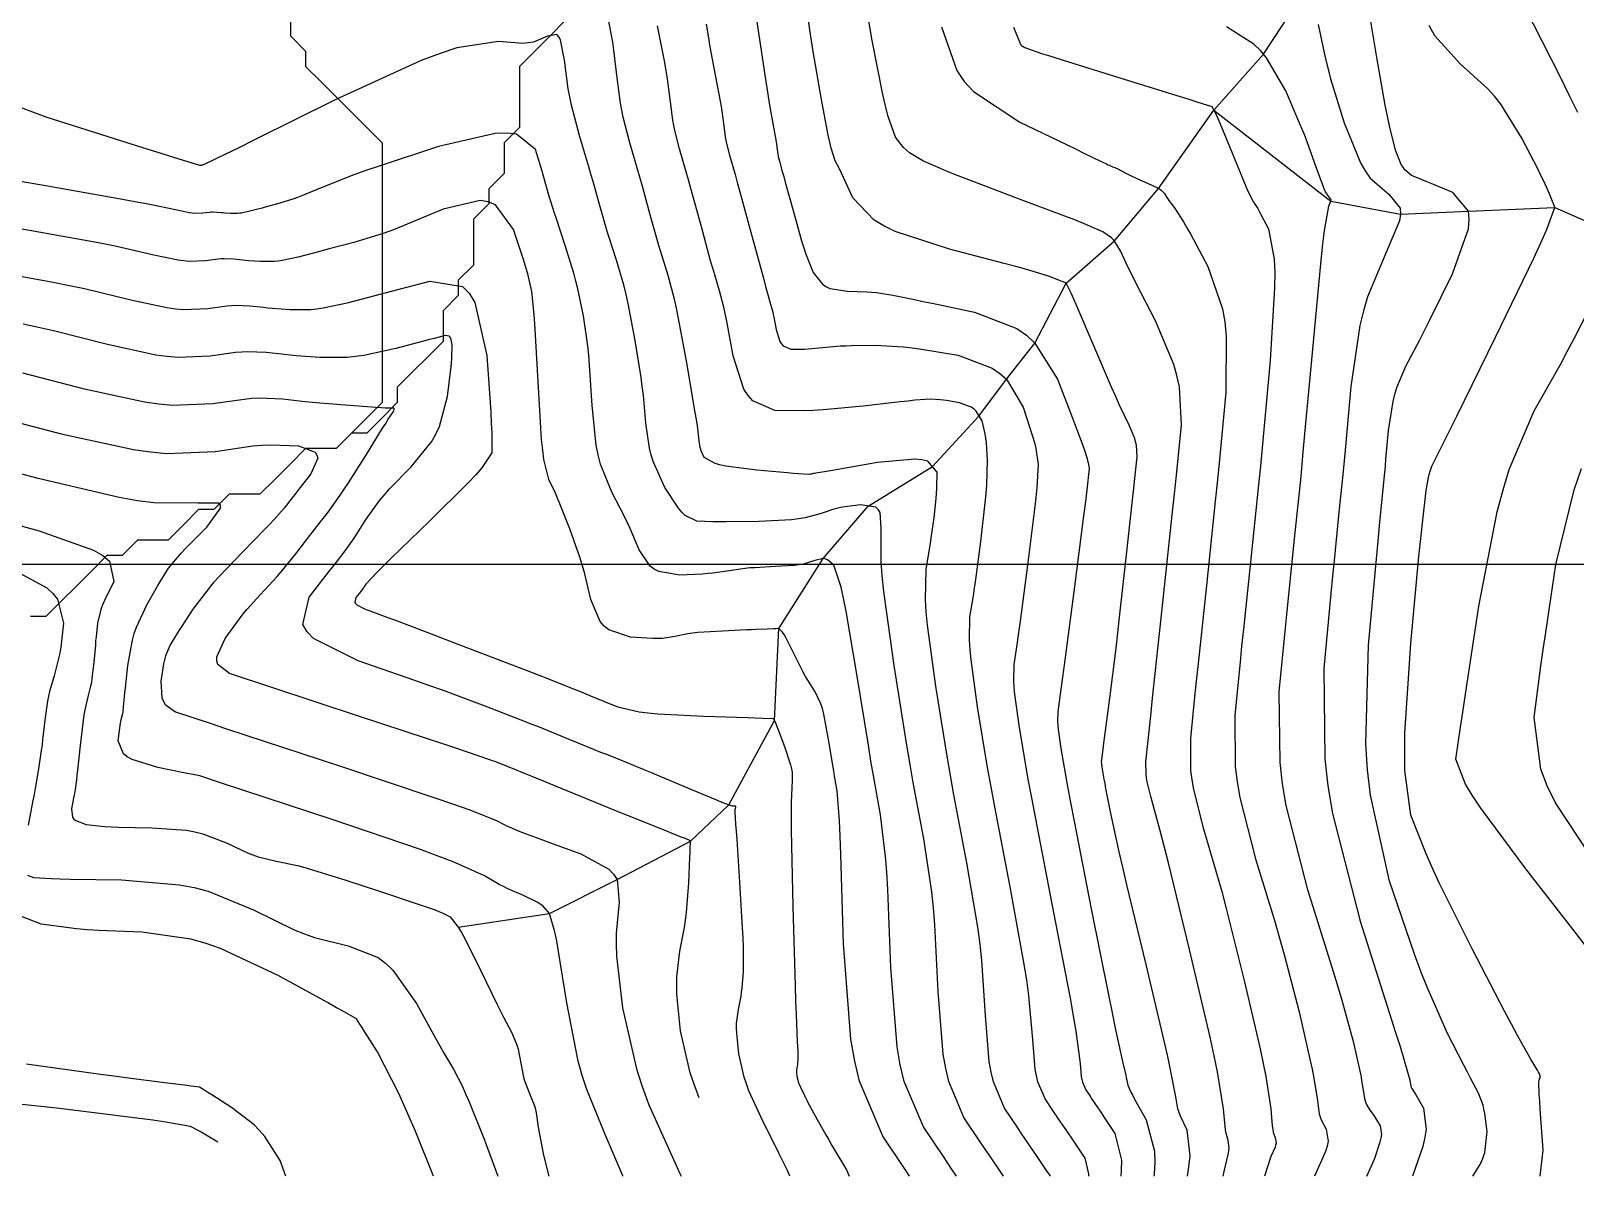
# Model space of a CAD drawing. Header units: metres. Extents: x 837117 to 838479, y 1189012 to 1191015.
# Drawn here: x 838188.9 to 838289.9, y 1189013.9 to 1189088.8 of the extents above; entities that cross this region are included whole.
import ezdxf

# ---------------------------------------------------------------- set-up
doc = ezdxf.new("R2010")
doc.units = ezdxf.units.M
doc.header["$LTSCALE"] = 0.3
for name, color, linetype in [('COTAS 10', 1, 'Continuous'), ('COTAS INT', 252, 'Continuous'), ('DRENAJE', 5, 'Continuous'), ('MARCO IMP', 130, 'Continuous')]:
    doc.layers.add(name, color=color, linetype=linetype)

msp = doc.modelspace()

# ---------------------------------------------------------------- linework, layer by layer
at = {"layer": 'COTAS 10'}
for points in [[(838266.91, 1189013.87), (838266.98, 1189014.18), (838267.24, 1189015.28), (838267.28, 1189015.52), (838267.3, 1189015.72), (838267.25, 1189016.2), (838267.11, 1189016.68), (838267.07, 1189016.89), (838267.04, 1189017.13), (838266.94, 1189018.27), (838266.55, 1189020.69), (838266.33, 1189021.74), (838266.07, 1189022.95), (838264.72, 1189028.7), (838263.33, 1189034.37), (838263.03, 1189035.54), (838262.78, 1189036.54), (838262.19, 1189038.7), (838261.94, 1189039.67), (838261.9, 1189039.92), (838261.87, 1189040.16), (838261.86, 1189040.98), (838262.07, 1189042.98), (838262.18, 1189043.97), (838262.3, 1189045.14), (838262.93, 1189050.98), (838263.59, 1189057.12), (838263.74, 1189058.5), (838263.86, 1189059.73), (838264.18, 1189063.02), (838264.05, 1189065.5), (838263.89, 1189066.23), (838263.68, 1189066.97), (838262.49, 1189069.81), (838261.21, 1189072.31), (838260.94, 1189072.84), (838260.71, 1189073.31), (838260.2, 1189074.39), (838259.85, 1189074.97), (838259.74, 1189075.11), (838259.6, 1189075.24), (838259.04, 1189075.64), (838257.78, 1189076.19), (838257.21, 1189076.42), (838256.55, 1189076.67), (838253.36, 1189077.87), (838250.1, 1189079.1), (838249.4, 1189079.37), (838248.78, 1189079.62), (838247.26, 1189080.28), (838246.4, 1189080.81), (838246.2, 1189080.98), (838246.01, 1189081.15), (838245.48, 1189081.82), (838244.98, 1189083.24), (838244.82, 1189083.87), (838244.65, 1189084.61), (838243.96, 1189088.16), (838243.32, 1189091.89)], [(838255.62, 1189013.87), (838255.55, 1189013.98), (838255.41, 1189014.18), (838254.75, 1189015.15), (838253.94, 1189016.33), (838253.71, 1189016.67), (838253.48, 1189017.02), (838252.61, 1189018.31), (838251.88, 1189020.04), (838251.73, 1189020.67), (838251.61, 1189021.36), (838251.37, 1189024.37), (838251.13, 1189027.98), (838251.01, 1189029.05), (838250.87, 1189030.15), (838250.15, 1189034.37), (838249.3, 1189038.82), (838249.08, 1189040.07), (838248.86, 1189041.33), (838248.11, 1189045.92), (838247.57, 1189049.92), (838247.49, 1189050.79), (838247.44, 1189051.57), (838247.48, 1189053.55), (838247.71, 1189054.89), (838247.76, 1189055.25), (838247.82, 1189055.62), (838248, 1189056.94), (838248.14, 1189058.2), (838248.16, 1189058.53), (838248.18, 1189058.85), (838248.2, 1189059.92), (838247.59, 1189060.64), (838247.21, 1189060.73), (838246.74, 1189060.77), (838244.3, 1189060.54), (838241.84, 1189060.11), (838241.36, 1189060.03), (838240.96, 1189059.96), (838240.27, 1189059.85), (838240.16, 1189059.84), (838240.13, 1189059.83), (838240.11, 1189059.83), (838240.04, 1189059.8), (838239.97, 1189059.78), (838239.94, 1189059.78), (838239.91, 1189059.78), (838239.76, 1189059.77), (838239.14, 1189059.81), (838238.81, 1189059.84), (838238.41, 1189059.87), (838236.4, 1189060.05), (838234.38, 1189060.31), (838233.97, 1189060.4), (838233.63, 1189060.5), (838232.96, 1189060.88), (838232.77, 1189061.31), (838232.73, 1189061.42), (838232.7, 1189061.54), (838232.64, 1189061.96), (838232.51, 1189062.98), (838232.43, 1189063.48), (838232.33, 1189064.06), (838231.84, 1189066.95), (838231.28, 1189069.97), (838231.14, 1189070.64), (838231.01, 1189071.23), (838230.6, 1189072.78), (838230.2, 1189074.04), (838230.07, 1189074.46), (838229.94, 1189074.9), (838229.43, 1189076.74), (838228.89, 1189078.7), (838228.74, 1189079.22), (838228.6, 1189079.73), (838228.09, 1189081.46), (838227.66, 1189083.13), (838227.56, 1189083.59), (838227.48, 1189084.05), (838227.27, 1189085.72), (838227.05, 1189087.51), (838226.97, 1189088.05), (838226.88, 1189088.61), (838226.46, 1189090.81)], [(838283.25, 1189013.87), (838283.73, 1189014.63), (838283.9, 1189015.02), (838284.03, 1189015.41), (838284.19, 1189016.78), (838284.04, 1189017.97), (838283.98, 1189018.25), (838283.92, 1189018.52), (838283.63, 1189019.29), (838283.11, 1189020.28), (838282.9, 1189020.68), (838282.67, 1189021.13), (838281.6, 1189023.21), (838280.26, 1189026.22), (838279.85, 1189027.25), (838279.44, 1189028.38), (838277.81, 1189033.16), (838276.56, 1189038.79), (838276.37, 1189040.44), (838276.25, 1189042.14), (838276.42, 1189048.6), (838276.94, 1189054.24), (838277.05, 1189055.41), (838277.14, 1189056.41), (838277.36, 1189058.6), (838277.49, 1189059.89), (838277.53, 1189060.31), (838277.57, 1189060.76), (838277.74, 1189062.64), (838278.03, 1189064.55), (838278.14, 1189065.02), (838278.27, 1189065.46), (838278.86, 1189066.86), (838279.76, 1189068.53), (838280.07, 1189069.15), (838280.42, 1189069.84), (838281.92, 1189072.89), (838282.96, 1189075.84), (838283.01, 1189076.46), (838282.96, 1189076.99), (838281.95, 1189078.22), (838280.52, 1189078.8), (838280.21, 1189078.93), (838279.93, 1189079.04), (838279.24, 1189079.33), (838278.8, 1189079.7), (838278.69, 1189079.86), (838278.57, 1189080.05), (838278.2, 1189080.97), (838277.79, 1189082.58), (838277.66, 1189083.21), (838277.52, 1189083.93), (838276.94, 1189087.18), (838276.4, 1189090.45)], [(838238.57, 1189013.87), (838238.4, 1189014.24), (838237.87, 1189015.33), (838237.69, 1189015.69), (838237.5, 1189016.08), (838236.68, 1189017.7), (838235.89, 1189019.44), (838235.72, 1189019.9), (838235.58, 1189020.34), (838235.22, 1189021.88), (838235.09, 1189023.22), (838235.08, 1189023.54), (838235.08, 1189023.85), (838235.2, 1189024.78), (838235.37, 1189025.64), (838235.4, 1189025.91), (838235.44, 1189026.18), (838235.52, 1189027.26), (838235.52, 1189028.85), (838235.5, 1189029.45), (838235.47, 1189030.12), (838235.29, 1189033.1), (838235.11, 1189035.89), (838235.07, 1189036.44), (838235.04, 1189036.89), (838234.99, 1189037.7), (838234.99, 1189037.86), (838234.99, 1189037.89), (838235, 1189037.92), (838235.02, 1189038), (838235.03, 1189038.03), (838235.03, 1189038.04), (838235.02, 1189038.05), (838235, 1189038.06), (838234.95, 1189038.06), (838234.93, 1189038.06), (838234.91, 1189038.06), (838234.82, 1189038.07), (838234.31, 1189038.25), (838234.02, 1189038.36), (838233.68, 1189038.51), (838231.89, 1189039.25), (838229.92, 1189040.08), (838229.46, 1189040.27), (838229.03, 1189040.45), (838227.77, 1189040.96), (838226.58, 1189041.44), (838226.2, 1189041.59), (838225.79, 1189041.76), (838224.13, 1189042.44), (838222.19, 1189043.23), (838221.6, 1189043.46), (838220.99, 1189043.7), (838218.62, 1189044.62), (838215.83, 1189045.66), (838214.95, 1189045.97), (838214.03, 1189046.3), (838210.32, 1189047.58), (838207.4, 1189049.04), (838206.97, 1189049.48), (838206.7, 1189049.95), (838207.11, 1189051.74), (838208.38, 1189053.37), (838208.65, 1189053.72), (838208.89, 1189054.03), (838209.47, 1189054.78), (838209.91, 1189055.38), (838210.05, 1189055.6), (838210.2, 1189055.83), (838210.85, 1189056.85), (838211.73, 1189058.08), (838212.04, 1189058.44), (838212.37, 1189058.82), (838213.79, 1189060.27), (838215.12, 1189061.91), (838215.4, 1189062.4), (838215.64, 1189062.9), (838216.17, 1189064.87), (838216.39, 1189066.65), (838216.42, 1189067.03), (838216.45, 1189067.38), (838216.47, 1189068.24), (838216.37, 1189068.68), (838216.32, 1189068.76), (838216.27, 1189068.81), (838216, 1189068.85), (838215.3, 1189068.67), (838214.98, 1189068.59), (838214.6, 1189068.49), (838212.78, 1189068), (838210.68, 1189067.55), (838210.14, 1189067.48), (838209.61, 1189067.42), (838207.82, 1189067.41), (838206.25, 1189067.53), (838205.86, 1189067.57), (838205.49, 1189067.61), (838204.3, 1189067.74), (838203.08, 1189067.79), (838202.7, 1189067.77), (838202.29, 1189067.74), (838200.64, 1189067.5), (838198.53, 1189067.42), (838197.82, 1189067.48), (838197.07, 1189067.58), (838193.92, 1189068.27), (838190.39, 1189069.16), (838189.4, 1189069.38), (838188.4, 1189069.59)], [(838187.85, 1189053.48), (838189.95, 1189052.35), (838190.34, 1189051.99), (838190.64, 1189051.61), (838191.04, 1189050.03), (838190.86, 1189048.46), (838190.79, 1189048.08), (838190.72, 1189047.72), (838190.42, 1189046.6), (838190.12, 1189045.57), (838190.06, 1189045.26), (838189.99, 1189044.94), (838189.82, 1189043.7), (838189.67, 1189042.41), (838189.63, 1189042.06), (838189.58, 1189041.72), (838189.4, 1189040.51), (838189.18, 1189039.23), (838189.11, 1189038.84), (838189.04, 1189038.43), (838188.73, 1189036.82)], [(838188.68, 1189033.55), (838189.07, 1189033.4), (838190.23, 1189033.33), (838190.8, 1189033.31), (838191.48, 1189033.29), (838194.83, 1189033.25), (838198.62, 1189032.93), (838199.58, 1189032.74), (838200.51, 1189032.5), (838203.52, 1189031.27), (838206.14, 1189029.99), (838206.81, 1189029.72), (838207.47, 1189029.48), (838209.67, 1189028.94), (838211.62, 1189028.17), (838212.11, 1189027.79), (838212.59, 1189027.35), (838214.14, 1189025.16), (838215.38, 1189022.9), (838215.66, 1189022.4), (838215.91, 1189021.96), (838216.56, 1189020.87), (838217.14, 1189019.73), (838217.35, 1189019.26), (838217.58, 1189018.73), (838218.57, 1189016.29), (838219.46, 1189013.87)], [(838185.39, 1189018.89), (838190.6, 1189018.33), (838195.84, 1189017.69), (838196.88, 1189017.55), (838197.73, 1189017.43), (838199.33, 1189017.13), (838199.87, 1189016.86), (838200.05, 1189016.76), (838200.26, 1189016.64), (838201.13, 1189016.11)]]:
    msp.add_lwpolyline(points, dxfattribs=at)
at = {"layer": 'COTAS INT'}
for points in [[(838290.12, 1189083.44), (838289.58, 1189084.54), (838288.97, 1189085.79), (838286.06, 1189091.5)], [(838236.21, 1189090.69), (838236.95, 1189085.76), (838237.11, 1189084.77), (838237.24, 1189083.93), (838237.53, 1189082.24), (838237.64, 1189081.65), (838237.66, 1189081.51), (838237.69, 1189081.39), (838237.73, 1189081.02), (838237.77, 1189080.72), (838237.79, 1189080.64), (838237.8, 1189080.56), (838237.88, 1189080.26), (838238.07, 1189079.58), (838238.16, 1189079.26), (838238.26, 1189078.88), (838238.77, 1189077.03), (838239.33, 1189075.05), (838239.48, 1189074.59), (838239.62, 1189074.17), (838240.09, 1189072.97), (838240.69, 1189072.21), (838240.92, 1189072.06), (838241.18, 1189071.94), (838242.33, 1189071.75), (838243.59, 1189071.71), (838243.92, 1189071.69), (838244.23, 1189071.66), (838245.3, 1189071.5), (838246.72, 1189071.21), (838247.27, 1189071.09), (838247.88, 1189070.97), (838250.65, 1189070.39), (838253.42, 1189069.31), (838254.04, 1189068.87), (838254.6, 1189068.36), (838256.08, 1189066.01), (838257, 1189063.63), (838257.19, 1189063.11), (838257.37, 1189062.65), (838257.79, 1189061.49), (838258.01, 1189060.82), (838258.05, 1189060.67), (838258.08, 1189060.53), (838258.14, 1189060.15), (838257.99, 1189058.77), (838257.9, 1189058), (838257.78, 1189057.06), (838257.17, 1189052.27), (838256.54, 1189047.46), (838256.41, 1189046.5), (838256.3, 1189045.72), (838256.1, 1189044.23), (838256.08, 1189043.61), (838256.1, 1189043.37), (838256.12, 1189043.09), (838256.29, 1189041.85), (838256.73, 1189039.36), (838256.93, 1189038.3), (838257.17, 1189037.09), (838258.29, 1189031.36), (838259.42, 1189025.72), (838259.66, 1189024.55), (838259.86, 1189023.55), (838260.33, 1189021.36), (838260.54, 1189020.48), (838260.58, 1189020.3), (838260.62, 1189020.15), (838260.67, 1189019.83), (838260.86, 1189019.4), (838260.98, 1189019.18), (838261.12, 1189018.91), (838261.88, 1189017.55), (838262.43, 1189015.5), (838262.45, 1189014.79), (838262.41, 1189014.03), (838262.38, 1189013.87)], [(838233.08, 1189089.22), (838233.21, 1189088.45), (838233.33, 1189087.74), (838233.72, 1189085.67), (838234.01, 1189084.19), (838234.07, 1189083.84), (838234.12, 1189083.52), (838234.24, 1189082.58), (838234.34, 1189081.83), (838234.38, 1189081.62), (838234.42, 1189081.41), (838234.62, 1189080.66), (838234.98, 1189079.39), (838235.12, 1189078.86), (838235.29, 1189078.25), (838236.07, 1189075.38), (838236.83, 1189072.61), (838236.98, 1189072.06), (838237.1, 1189071.6), (838237.35, 1189070.75), (838237.44, 1189070.38), (838237.48, 1189070.23), (838237.51, 1189070.05), (838237.66, 1189069.24), (838237.91, 1189068.46), (838238.01, 1189068.31), (838238.12, 1189068.19), (838238.63, 1189067.97), (838239.31, 1189067.96), (838239.53, 1189067.96), (838239.76, 1189067.98), (838240.7, 1189068.07), (838241.85, 1189068.17), (838242.22, 1189068.19), (838242.6, 1189068.2), (838244.14, 1189068.22), (838245.99, 1189068.12), (838246.56, 1189068.05), (838247.17, 1189067.97), (838249.58, 1189067.56), (838251.81, 1189066.72), (838252.3, 1189066.38), (838252.74, 1189065.99), (838253.84, 1189064.16), (838254.45, 1189062.28), (838254.57, 1189061.85), (838254.66, 1189061.47), (838254.82, 1189060.41), (838254.72, 1189058.92), (838254.65, 1189058.26), (838254.57, 1189057.49), (838254.11, 1189053.83), (838253.63, 1189050.18), (838253.53, 1189049.42), (838253.44, 1189048.77), (838253.23, 1189047.34), (838253.2, 1189046.26), (838253.23, 1189045.84), (838253.27, 1189045.37), (838253.56, 1189043.21), (838254.14, 1189039.84), (838254.37, 1189038.61), (838254.63, 1189037.25), (838255.8, 1189031.23), (838256.9, 1189025.52), (838257.11, 1189024.35), (838257.28, 1189023.35), (838257.57, 1189021.23), (838257.63, 1189020.38), (838257.67, 1189020.19), (838257.71, 1189020.01), (838257.92, 1189019.52), (838258.16, 1189019.16), (838258.23, 1189019.06), (838258.29, 1189018.97), (838258.52, 1189018.63), (838258.86, 1189018.13), (838258.99, 1189017.93), (838259.14, 1189017.71), (838259.83, 1189016.66), (838260.26, 1189014.91), (838260.25, 1189014.24), (838260.22, 1189013.87)], [(838264.58, 1189013.87), (838264.68, 1189014.47), (838264.75, 1189015.19), (838264.56, 1189016.87), (838264.12, 1189017.79), (838264.03, 1189018.03), (838263.95, 1189018.27), (838263.81, 1189019.05), (838263.48, 1189020.83), (838263.29, 1189021.69), (838263.06, 1189022.71), (838261.87, 1189027.71), (838260.62, 1189032.92), (838260.35, 1189034.07), (838260.12, 1189035.09), (838259.55, 1189037.71), (838259.25, 1189039.23), (838259.19, 1189039.55), (838259.14, 1189039.83), (838259.02, 1189040.49), (838258.97, 1189040.82), (838258.97, 1189040.89), (838258.96, 1189040.96), (838258.97, 1189041.12), (838259.06, 1189041.8), (838259.11, 1189042.19), (838259.17, 1189042.67), (838259.5, 1189045.13), (838259.91, 1189048.41), (838260.02, 1189049.41), (838260.14, 1189050.44), (838260.6, 1189054.5), (838260.99, 1189058.11), (838261.07, 1189058.86), (838261.14, 1189059.5), (838261.28, 1189060.92), (838261.24, 1189061.68), (838261.19, 1189061.9), (838261.13, 1189062.13), (838260.76, 1189063), (838260.12, 1189064.34), (838259.89, 1189064.87), (838259.62, 1189065.47), (838258.46, 1189068.19), (838257.36, 1189070.74), (838257.15, 1189071.23), (838256.97, 1189071.63), (838256.64, 1189072.28), (838256.41, 1189072.38), (838256.3, 1189072.42), (838256.16, 1189072.48), (838255.48, 1189072.73), (838253.99, 1189073.19), (838253.34, 1189073.36), (838252.58, 1189073.57), (838249.01, 1189074.5), (838245.46, 1189075.67), (838244.72, 1189076.03), (838244.09, 1189076.4), (838242.69, 1189077.87), (838242.08, 1189079.19), (838241.94, 1189079.47), (838241.83, 1189079.72), (838241.53, 1189080.29), (838241.27, 1189081.1), (838241.18, 1189081.5), (838241.08, 1189081.97), (838240.64, 1189084.29), (838240.1, 1189087.43), (838239.94, 1189088.41), (838239.78, 1189089.45)], [(838273.13, 1189089.2), (838273.58, 1189087.04), (838273.76, 1189086.36), (838273.95, 1189085.65), (838274.83, 1189082.77), (838275.9, 1189080.16), (838276.21, 1189079.62), (838276.53, 1189079.15), (838277.75, 1189078.11), (838278.49, 1189077.19), (838278.51, 1189076.8), (838278.45, 1189076.35), (838277.56, 1189074.24), (838276.36, 1189071.39), (838276.1, 1189070.47), (838275.86, 1189069.5), (838275.28, 1189065.53), (838274.92, 1189061.6), (838274.83, 1189060.65), (838274.75, 1189059.77), (838274.47, 1189057.08), (838274.18, 1189054.15), (838274.07, 1189053.12), (838273.97, 1189051.99), (838273.51, 1189047.08), (838273.56, 1189041.17), (838273.77, 1189039.41), (838274.07, 1189037.59), (838275.88, 1189030.55), (838277.8, 1189024.51), (838278.18, 1189023.32), (838278.49, 1189022.34), (838279.03, 1189020.55), (838279.12, 1189020.18), (838279.14, 1189020.1), (838279.15, 1189020.03), (838279.18, 1189019.86), (838279.2, 1189019.75), (838279.2, 1189019.73), (838279.21, 1189019.7), (838279.27, 1189019.61), (838279.42, 1189019.36), (838279.5, 1189019.23), (838279.59, 1189019.08), (838280.03, 1189018.32), (838280.2, 1189016.95), (838280.12, 1189016.42), (838279.99, 1189015.81), (838279.31, 1189013.87)], [(838252.54, 1189013.87), (838252.41, 1189014.07), (838251.6, 1189015.26), (838251.34, 1189015.64), (838251.06, 1189016.05), (838249.95, 1189017.7), (838248.96, 1189020.06), (838248.76, 1189020.91), (838248.59, 1189021.84), (838248.27, 1189025.94), (838248.05, 1189030.3), (838247.96, 1189031.41), (838247.85, 1189032.47), (838247.32, 1189035.94), (838246.64, 1189039.61), (838246.43, 1189040.8), (838246.22, 1189042.07), (838245.38, 1189047.28), (838244.71, 1189052.12), (838244.6, 1189053.16), (838244.53, 1189054.07), (838244.54, 1189056.25), (838244.47, 1189057.28), (838244.35, 1189057.47), (838244.18, 1189057.62), (838243.18, 1189057.78), (838242, 1189057.62), (838241.71, 1189057.56), (838241.44, 1189057.5), (838240.61, 1189057.21), (838239.56, 1189056.92), (838239.14, 1189056.87), (838238.67, 1189056.81), (838236.54, 1189056.7), (838234.41, 1189056.67), (838233.95, 1189056.67), (838233.53, 1189056.67), (838232.47, 1189056.71), (838231.72, 1189057.09), (838231.49, 1189057.3), (838231.27, 1189057.57), (838230.39, 1189058.92), (838229.64, 1189060.57), (838229.49, 1189061.03), (838229.37, 1189061.48), (838229.13, 1189063.12), (838228.98, 1189064.95), (838228.91, 1189065.52), (838228.83, 1189066.12), (838228.45, 1189068.54), (838227.99, 1189070.94), (838227.86, 1189071.53), (838227.72, 1189072.08), (838227.22, 1189073.79), (838226.74, 1189075.26), (838226.62, 1189075.66), (838226.5, 1189076.05), (838226.1, 1189077.43), (838225.69, 1189078.93), (838225.55, 1189079.4), (838225.41, 1189079.89), (838224.83, 1189081.86), (838224.28, 1189083.92), (838224.17, 1189084.47), (838224.06, 1189085), (838223.81, 1189086.86), (838223.55, 1189088.2), (838223.44, 1189088.4), (838223.31, 1189088.54), (838222.71, 1189088.44), (838221.79, 1189088.04), (838221.45, 1189087.99), (838221.09, 1189087.96), (838219.5, 1189088.08), (838216.77, 1189087.67), (838215.68, 1189087.31), (838214.45, 1189086.84), (838208.81, 1189084.27), (838203.5, 1189081.63), (838202.47, 1189081.12), (838201.64, 1189080.72), (838200.25, 1189080.04), (838200.15, 1189080.01), (838200.13, 1189080), (838200.11, 1189080), (838200.08, 1189079.99), (838200.07, 1189079.98), (838200.06, 1189079.98), (838200.05, 1189079.98), (838200.04, 1189079.97), (838200.04, 1189079.97), (838200.04, 1189079.97), (838200.03, 1189079.97), (838200.03, 1189079.97), (838200.01, 1189079.97), (838200.01, 1189079.97), (838200.01, 1189079.97), (838199.99, 1189079.97), (838199.98, 1189079.97), (838199.97, 1189079.98), (838199.96, 1189079.98), (838199.95, 1189079.98), (838199.9, 1189079.99), (838198.33, 1189080.47), (838197.36, 1189080.78), (838196.16, 1189081.16), (838189.91, 1189083.13), (838182.74, 1189085.83)], [(838258.13, 1189013.87), (838258.13, 1189014.02), (838257.88, 1189015.04), (838257.41, 1189015.76), (838257.14, 1189016.16), (838256.64, 1189016.89), (838256.12, 1189017.65), (838255.97, 1189017.87), (838255.82, 1189018.09), (838255.26, 1189018.92), (838254.79, 1189020.03), (838254.7, 1189020.43), (838254.62, 1189020.87), (838254.47, 1189022.8), (838254.21, 1189025.67), (838254.06, 1189026.7), (838253.88, 1189027.84), (838252.97, 1189032.8), (838251.97, 1189038.03), (838251.73, 1189039.34), (838251.5, 1189040.59), (838250.84, 1189044.56), (838250.42, 1189047.64), (838250.36, 1189048.32), (838250.32, 1189048.92), (838250.35, 1189050.45), (838250.57, 1189051.83), (838250.65, 1189052.34), (838250.73, 1189052.9), (838251.06, 1189055.39), (838251.35, 1189057.92), (838251.4, 1189058.52), (838251.45, 1189059.07), (838251.5, 1189060.67), (838251.43, 1189061.86), (838251.39, 1189062.15), (838251.35, 1189062.43), (838251.14, 1189063.28), (838250.75, 1189063.91), (838250.6, 1189064.05), (838250.43, 1189064.17), (838249.66, 1189064.46), (838248.82, 1189064.6), (838248.61, 1189064.63), (838248.41, 1189064.65), (838247.77, 1189064.69), (838246.75, 1189064.62), (838246.3, 1189064.57), (838245.79, 1189064.52), (838243.37, 1189064.24), (838240.74, 1189063.99), (838240.09, 1189063.95), (838239.48, 1189063.93), (838237.58, 1189063.96), (838236.14, 1189064.58), (838235.83, 1189064.93), (838235.55, 1189065.35), (838234.85, 1189067.52), (838234.43, 1189069.8), (838234.33, 1189070.29), (838234.24, 1189070.72), (838233.97, 1189071.77), (838233.65, 1189072.82), (838233.52, 1189073.26), (838233.38, 1189073.75), (838232.75, 1189076.06), (838232.09, 1189078.47), (838231.93, 1189079.04), (838231.79, 1189079.56), (838231.35, 1189081.06), (838231.04, 1189082.27), (838230.97, 1189082.6), (838230.91, 1189082.94), (838230.75, 1189084.15), (838230.56, 1189085.65), (838230.48, 1189086.16), (838230.38, 1189086.72), (838229.91, 1189089.11)], [(838248.48, 1189089.05), (838249.48, 1189086.18), (838249.98, 1189085.48), (838250.59, 1189084.82), (838253.62, 1189082.8), (838256.67, 1189081.34), (838257.29, 1189081.04), (838257.81, 1189080.79), (838258.89, 1189080.27), (838259.28, 1189080.08), (838259.37, 1189080.03), (838259.45, 1189080), (838259.68, 1189079.9), (838259.84, 1189079.84), (838259.87, 1189079.83), (838259.9, 1189079.81), (838259.98, 1189079.78), (838260.5, 1189079.5), (838260.94, 1189079.28), (838261.09, 1189079.21), (838261.26, 1189079.13), (838261.97, 1189078.82), (838262.62, 1189078.52), (838262.75, 1189078.44), (838262.86, 1189078.37), (838263.08, 1189078.15), (838263.22, 1189077.89), (838263.29, 1189077.79), (838263.36, 1189077.69), (838263.73, 1189077.21), (838264.33, 1189076.29), (838264.55, 1189075.9), (838264.8, 1189075.46), (838265.91, 1189073.37), (838266.87, 1189070.61), (838267.02, 1189069.74), (838267.12, 1189068.82), (838267.09, 1189065.12), (838266.68, 1189060.75), (838266.54, 1189059.41), (838266.4, 1189058.01), (838265.82, 1189052.5), (838265.27, 1189047.4), (838265.15, 1189046.25), (838265.04, 1189045.23), (838264.77, 1189042.5), (838264.79, 1189040.41), (838264.87, 1189039.79), (838264.97, 1189039.15), (838265.61, 1189036.66), (838266.53, 1189033.53), (838266.82, 1189032.49), (838267.11, 1189031.37), (838268.3, 1189026.66), (838269.33, 1189022.2), (838269.54, 1189021.24), (838269.71, 1189020.39), (838270.03, 1189018.28), (838270.12, 1189017.16), (838270.16, 1189016.93), (838270.19, 1189016.74), (838270.33, 1189016.31), (838270.38, 1189016.01), (838270.35, 1189015.9), (838270.31, 1189015.76), (838270.03, 1189015.15), (838269.62, 1189013.87)], [(838253.19, 1189089.02), (838253.58, 1189088.07), (838253.65, 1189087.9), (838253.68, 1189087.86), (838253.72, 1189087.82), (838253.93, 1189087.69), (838255.04, 1189087.31), (838255.65, 1189087.12), (838256.39, 1189086.88), (838260.16, 1189085.71), (838263.89, 1189084.55), (838264.61, 1189084.33), (838265.2, 1189084.15), (838266.18, 1189083.83), (838266.43, 1189083.35), (838266.56, 1189083.06), (838266.71, 1189082.7), (838267.48, 1189080.84), (838268.26, 1189078.93), (838268.43, 1189078.55), (838268.57, 1189078.22), (838268.91, 1189077.57), (838269.18, 1189077.16), (838269.28, 1189076.98), (838269.39, 1189076.78), (838269.89, 1189075.84), (838270.26, 1189073.85), (838270.29, 1189072.98), (838270.28, 1189071.98), (838269.99, 1189067.22), (838269.49, 1189061.75), (838269.35, 1189060.31), (838269.21, 1189058.9), (838268.71, 1189054.03), (838268.24, 1189049.65), (838268.12, 1189048.54), (838268.02, 1189047.48), (838267.68, 1189044.03), (838267.71, 1189040.67), (838267.84, 1189039.66), (838268.01, 1189038.63), (838269.03, 1189034.62), (838270.29, 1189030.53), (838270.6, 1189029.44), (838270.91, 1189028.36), (838271.88, 1189024.62), (838272.59, 1189021.53), (838272.74, 1189020.86), (838272.86, 1189020.27), (838273.08, 1189018.81), (838273.2, 1189017.95), (838273.26, 1189017.75), (838273.33, 1189017.55), (838273.66, 1189016.94), (838273.79, 1189016.15), (838273.72, 1189015.84), (838273.62, 1189015.48), (838272.89, 1189013.87)], [(838276.32, 1189013.87), (838276.81, 1189014.97), (838277.2, 1189016.11), (838277.26, 1189016.37), (838277.29, 1189016.59), (838277.22, 1189017.16), (838276.98, 1189017.55), (838276.91, 1189017.66), (838276.84, 1189017.77), (838276.55, 1189018.16), (838276.3, 1189018.58), (838276.25, 1189018.71), (838276.21, 1189018.84), (838276.13, 1189019.33), (838276, 1189020.15), (838275.94, 1189020.48), (838275.86, 1189020.85), (838275.46, 1189022.59), (838274.7, 1189025.35), (838274.39, 1189026.38), (838274.05, 1189027.52), (838272.46, 1189032.59), (838271.04, 1189038.11), (838270.8, 1189039.53), (838270.64, 1189040.92), (838270.59, 1189045.55), (838270.99, 1189049.73), (838271.1, 1189050.83), (838271.21, 1189051.9), (838271.59, 1189055.55), (838272.01, 1189059.64), (838272.14, 1189060.99), (838272.27, 1189062.43), (838272.82, 1189068.42), (838273.33, 1189073.79), (838273.44, 1189074.85), (838273.55, 1189075.72), (838273.83, 1189077.32), (838273.97, 1189077.64), (838273.98, 1189077.71), (838273.97, 1189077.77), (838273.86, 1189077.91), (838273.61, 1189078.26), (838273.52, 1189078.45), (838273.43, 1189078.68), (838273.01, 1189079.87), (838272.41, 1189081.52), (838272.21, 1189082.04), (838271.98, 1189082.6), (838271.02, 1189084.87), (838269.76, 1189087.01), (838269.35, 1189087.49), (838268.92, 1189087.91), (838267.13, 1189089.04)], [(838287.65, 1189013.87), (838287.85, 1189015.57), (838287.66, 1189018.24), (838287.63, 1189018.77), (838287.6, 1189019.2), (838287.57, 1189020), (838287.6, 1189020.16), (838287.61, 1189020.2), (838287.62, 1189020.24), (838287.67, 1189020.34), (838287.62, 1189020.57), (838287.56, 1189020.68), (838287.49, 1189020.81), (838287.08, 1189021.48), (838286.17, 1189023.08), (838285.78, 1189023.8), (838285.33, 1189024.65), (838283.21, 1189028.74), (838281.06, 1189033.05), (838280.6, 1189034.05), (838280.19, 1189034.95), (838279.2, 1189037.49), (838278.81, 1189040.41), (838278.8, 1189041.55), (838278.81, 1189042.84), (838279.2, 1189048.72), (838279.73, 1189054.41), (838279.85, 1189055.58), (838279.95, 1189056.58), (838280.2, 1189058.72), (838280.35, 1189059.57), (838280.39, 1189059.76), (838280.43, 1189059.92), (838280.57, 1189060.31), (838281.29, 1189061.75), (838281.7, 1189062.57), (838282.2, 1189063.57), (838284.74, 1189068.74), (838287.24, 1189073.91), (838287.71, 1189074.92), (838288.08, 1189075.75), (838288.61, 1189077.22), (838288.5, 1189077.53), (838288.46, 1189077.62), (838288.27, 1189078.13), (838287.9, 1189078.96), (838287.71, 1189079.32), (838287.5, 1189079.75), (838286.47, 1189081.77), (838285.09, 1189083.98), (838284.66, 1189084.51), (838284.21, 1189085.02), (838282.44, 1189086.61), (838280.77, 1189088.46), (838280.39, 1189089.14)], [(838249.47, 1189013.87), (838249.14, 1189014.35), (838248.89, 1189014.72), (838248.61, 1189015.15), (838247.3, 1189017.09), (838246.04, 1189020.07), (838245.79, 1189021.15), (838245.58, 1189022.33), (838245.17, 1189027.51), (838244.98, 1189032.62), (838244.91, 1189033.76), (838244.83, 1189034.78), (838244.49, 1189037.51), (838244.03, 1189040.08), (838243.87, 1189041.02), (838243.7, 1189042.05), (838242.97, 1189046.58), (838242.25, 1189050.82), (838242.08, 1189051.68), (838241.92, 1189052.4), (838241.45, 1189053.83), (838241.02, 1189054.19), (838240.88, 1189054.24), (838240.74, 1189054.26), (838240.19, 1189054.14), (838239.43, 1189053.91), (838239.16, 1189053.86), (838238.87, 1189053.82), (838237.61, 1189053.74), (838236.28, 1189053.67), (838235.95, 1189053.65), (838235.63, 1189053.61), (838234.59, 1189053.46), (838233.53, 1189053.31), (838233.19, 1189053.28), (838232.83, 1189053.25), (838231.37, 1189053.18), (838230, 1189053.41), (838229.69, 1189053.57), (838229.42, 1189053.77), (838228.7, 1189054.84), (838228.11, 1189056.23), (838227.92, 1189056.64), (838227.72, 1189057.05), (838226.91, 1189058.6), (838226.17, 1189060.45), (838226.02, 1189061.05), (838225.89, 1189061.68), (838225.62, 1189064.28), (838225.46, 1189066.91), (838225.4, 1189067.56), (838225.34, 1189068.18), (838225.07, 1189070.14), (838224.7, 1189071.91), (838224.57, 1189072.42), (838224.43, 1189072.93), (838223.85, 1189074.81), (838223.29, 1189076.48), (838223.16, 1189076.86), (838223.06, 1189077.2), (838222.78, 1189078.11), (838222.54, 1189078.97), (838222.45, 1189079.27), (838222.36, 1189079.6), (838221.93, 1189081.02), (838220.67, 1189082.02), (838220.04, 1189082.09), (838219.29, 1189082.07), (838215.58, 1189081.23), (838211.69, 1189079.94), (838210.82, 1189079.64), (838210.04, 1189079.37), (838208.01, 1189078.57), (838206.68, 1189078.01), (838206.35, 1189077.88), (838206.04, 1189077.77), (838205.05, 1189077.46), (838204.23, 1189077.25), (838204.03, 1189077.19), (838203.83, 1189077.14), (838203.22, 1189076.98), (838202.69, 1189076.86), (838202.55, 1189076.85), (838202.42, 1189076.83), (838201.97, 1189076.83), (838201.57, 1189076.86), (838201.48, 1189076.87), (838201.38, 1189076.88), (838201.08, 1189076.91), (838200.78, 1189076.93), (838200.68, 1189076.92), (838200.58, 1189076.91), (838200.16, 1189076.85), (838199.63, 1189076.83), (838199.45, 1189076.85), (838199.26, 1189076.87), (838198.47, 1189077.05), (838196.58, 1189077.44), (838195.7, 1189077.6), (838194.66, 1189077.79), (838189.62, 1189078.68), (838184.6, 1189079.55)], [(838246.4, 1189013.87), (838246.15, 1189014.24), (838244.64, 1189016.49), (838243.12, 1189020.09), (838242.82, 1189021.39), (838242.56, 1189022.82), (838242.07, 1189029.07), (838241.9, 1189034.93), (838241.86, 1189036.11), (838241.82, 1189037.1), (838241.67, 1189039.07), (838241.49, 1189040.03), (838241.44, 1189040.38), (838241.37, 1189040.76), (838241.1, 1189042.44), (838240.78, 1189044.09), (838240.69, 1189044.45), (838240.58, 1189044.77), (838240.19, 1189045.6), (838239.73, 1189046.31), (838239.58, 1189046.56), (838239.43, 1189046.84), (838238.84, 1189048.02), (838238.3, 1189049.1), (838238.19, 1189049.3), (838238.09, 1189049.46), (838237.85, 1189049.7), (838237.65, 1189049.68), (838237.57, 1189049.67), (838237.49, 1189049.67), (838237.09, 1189049.65), (838236.36, 1189049.62), (838236.06, 1189049.61), (838235.72, 1189049.6), (838234.15, 1189049.52), (838232.55, 1189049.42), (838232.2, 1189049.38), (838231.88, 1189049.34), (838231.03, 1189049.16), (838230.22, 1189049.04), (838229.92, 1189049.03), (838229.59, 1189049.03), (838228.13, 1189049.13), (838226.72, 1189049.61), (838226.42, 1189049.85), (838226.16, 1189050.14), (838225.55, 1189051.58), (838225.12, 1189053.35), (838224.98, 1189053.85), (838224.82, 1189054.36), (838224.17, 1189056.21), (838223.52, 1189057.84), (838223.37, 1189058.21), (838223.22, 1189058.54), (838222.8, 1189059.43), (838222.47, 1189060.75), (838222.4, 1189061.35), (838222.32, 1189062.05), (838222.11, 1189065.45), (838221.93, 1189068.88), (838221.88, 1189069.61), (838221.84, 1189070.24), (838221.68, 1189071.73), (838221.41, 1189072.88), (838221.29, 1189073.3), (838221.15, 1189073.76), (838220.48, 1189075.79), (838219.3, 1189077.4), (838218.83, 1189077.6), (838218.3, 1189077.69), (838215.88, 1189077.13), (838213.27, 1189076.02), (838212.62, 1189075.77), (838212.01, 1189075.55), (838210.04, 1189074.94), (838208.42, 1189074.52), (838208.02, 1189074.41), (838207.63, 1189074.31), (838206.4, 1189073.98), (838205.35, 1189073.76), (838205.08, 1189073.72), (838204.82, 1189073.7), (838203.92, 1189073.69), (838203.14, 1189073.75), (838202.94, 1189073.77), (838202.75, 1189073.79), (838202.15, 1189073.86), (838201.55, 1189073.88), (838201.35, 1189073.87), (838201.15, 1189073.85), (838200.32, 1189073.73), (838199.26, 1189073.69), (838198.91, 1189073.73), (838198.53, 1189073.78), (838196.95, 1189074.12), (838194.42, 1189074.7), (838193.44, 1189074.89), (838192.34, 1189075.1), (838187.36, 1189075.99)], [(838186.05, 1189073.14), (838190.37, 1189072.34), (838191.42, 1189072.13), (838192.41, 1189071.93), (838195.44, 1189071.2), (838197.8, 1189070.68), (838198.37, 1189070.6), (838198.89, 1189070.55), (838200.48, 1189070.62), (838201.72, 1189070.8), (838202.02, 1189070.82), (838202.31, 1189070.84), (838203.22, 1189070.8), (838204.12, 1189070.7), (838204.4, 1189070.67), (838204.7, 1189070.64), (838205.87, 1189070.55), (838207.21, 1189070.56), (838207.61, 1189070.6), (838208.02, 1189070.66), (838209.59, 1189070.99), (838211.42, 1189071.48), (838211.99, 1189071.63), (838212.59, 1189071.78), (838215, 1189072.41), (838217.15, 1189072.07), (838217.59, 1189071.62), (838217.96, 1189071.02), (838218.73, 1189067.54), (838218.99, 1189063.84), (838219.03, 1189063.09), (838219.06, 1189062.46), (838219.07, 1189061.18), (838218.41, 1189060.19), (838218.01, 1189059.74), (838217.52, 1189059.22), (838214.99, 1189056.71), (838212.45, 1189054.26), (838211.95, 1189053.77), (838211.55, 1189053.37), (838210.83, 1189052.62), (838210.72, 1189052.44), (838210.69, 1189052.4), (838210.67, 1189052.36), (838210.59, 1189052.25), (838210.49, 1189052.12), (838210.44, 1189052.07), (838210.4, 1189052), (838210.17, 1189051.72), (838210.1, 1189051.4), (838210.15, 1189051.32), (838210.22, 1189051.24), (838210.74, 1189050.98), (838212.2, 1189050.44), (838212.88, 1189050.19), (838213.67, 1189049.89), (838217.48, 1189048.43), (838221.3, 1189046.97), (838222.09, 1189046.66), (838222.77, 1189046.4), (838224.24, 1189045.82), (838224.9, 1189045.55), (838225.06, 1189045.48), (838225.21, 1189045.42), (838225.68, 1189045.23), (838226.18, 1189045.03), (838226.35, 1189044.96), (838226.53, 1189044.88), (838227.31, 1189044.56), (838228.7, 1189044.24), (838229.27, 1189044.17), (838229.92, 1189044.11), (838232.94, 1189043.95), (838235.8, 1189043.86), (838236.78, 1189043.83), (838237.5, 1189043.81), (838237.62, 1189043.52), (838237.69, 1189043.35), (838237.77, 1189043.13), (838238.21, 1189041.98), (838238.61, 1189040.77), (838238.67, 1189040.52), (838238.72, 1189040.3), (838238.71, 1189039.78), (838238.64, 1189038.32), (838238.64, 1189037.51), (838238.65, 1189036.52), (838238.76, 1189031.48), (838238.91, 1189026.35), (838238.94, 1189025.31), (838238.97, 1189024.44), (838239.04, 1189022.66), (838239.08, 1189022.06), (838239.08, 1189021.92), (838239.09, 1189021.8), (838239.09, 1189021.48), (838239.07, 1189021.26), (838239.07, 1189021.2), (838239.06, 1189021.15), (838239.02, 1189020.97), (838239, 1189020.78), (838239, 1189020.72), (838239, 1189020.65), (838239.03, 1189020.38), (838239.1, 1189020.07), (838239.13, 1189019.98), (838239.17, 1189019.89), (838239.32, 1189019.53), (838239.49, 1189019.2), (838239.53, 1189019.12), (838239.57, 1189019.05), (838239.67, 1189018.83), (838239.83, 1189018.52), (838239.9, 1189018.4), (838239.98, 1189018.25), (838240.35, 1189017.57), (838240.91, 1189016.58), (838241.11, 1189016.24), (838241.32, 1189015.87), (838242.26, 1189014.29), (838242.45, 1189013.87)], [(838290.66, 1189028.88), (838289.94, 1189029.83), (838286.73, 1189033.98), (838283.77, 1189037.95), (838283.22, 1189038.78), (838282.78, 1189039.5), (838282.15, 1189041.15), (838282.45, 1189043.23), (838282.59, 1189044.22), (838282.77, 1189045.39), (838283.65, 1189051.15), (838284.85, 1189057.32), (838285.24, 1189058.77), (838285.64, 1189060.09), (838287.27, 1189063.92), (838288.98, 1189066.97), (838289.43, 1189067.81), (838289.88, 1189068.65), (838291.4, 1189071.64)], [(838232.62, 1189018.99), (838232.32, 1189019.81), (838232.05, 1189020.62), (838231.41, 1189023.37), (838231.17, 1189025.78), (838231.16, 1189026.36), (838231.16, 1189026.91), (838231.37, 1189028.58), (838231.67, 1189030.14), (838231.74, 1189030.61), (838231.8, 1189031.11), (838231.95, 1189033.05), (838232.03, 1189034.71), (838232.04, 1189035.03), (838232.05, 1189035.3), (838232.07, 1189035.74), (838232.06, 1189035.79), (838232.05, 1189035.8), (838232.05, 1189035.81), (838232.02, 1189035.83), (838231.67, 1189035.97), (838231.46, 1189036.05), (838231.2, 1189036.16), (838229.86, 1189036.69), (838227.95, 1189037.46), (838227.34, 1189037.7), (838226.69, 1189037.97), (838224.03, 1189039.06), (838221.6, 1189040.05), (838221.1, 1189040.26), (838220.68, 1189040.43), (838219.76, 1189040.8), (838219.26, 1189040.99), (838219.1, 1189041.04), (838218.94, 1189041.1), (838218.24, 1189041.34), (838216.57, 1189041.9), (838215.79, 1189042.16), (838214.86, 1189042.47), (838210.34, 1189043.96), (838201.9, 1189046.75), (838201.14, 1189047.33), (838201.08, 1189047.56), (838201.08, 1189047.83), (838201.62, 1189049.04), (838202.56, 1189050.33), (838202.8, 1189050.65), (838203.05, 1189050.95), (838203.9, 1189051.89), (838204.76, 1189052.8), (838205.01, 1189053.09), (838205.27, 1189053.39), (838206.23, 1189054.58), (838207.16, 1189055.77), (838207.4, 1189056.08), (838207.62, 1189056.37), (838208.35, 1189057.31), (838209.15, 1189058.41), (838209.41, 1189058.8), (838209.69, 1189059.23), (838210.87, 1189061.08), (838211.92, 1189062.79), (838212.13, 1189063.11), (838212.29, 1189063.38), (838212.59, 1189063.83), (838212.64, 1189063.89), (838212.66, 1189063.93), (838212.68, 1189064.02), (838212.67, 1189064.08), (838212.66, 1189064.1), (838212.65, 1189064.1), (838212.58, 1189064.1), (838212.09, 1189064.11), (838211.82, 1189064.13), (838211.48, 1189064.15), (838209.77, 1189064.27), (838207.81, 1189064.42), (838207.33, 1189064.47), (838206.86, 1189064.51), (838205.37, 1189064.69), (838203.85, 1189064.75), (838203.37, 1189064.73), (838202.86, 1189064.68), (838200.81, 1189064.38), (838198.16, 1189064.28), (838197.28, 1189064.36), (838196.34, 1189064.49), (838192.4, 1189065.35), (838188.38, 1189066.39)], [(838186.37, 1189063.61), (838190.89, 1189062.43), (838195.61, 1189061.39), (838196.74, 1189061.24), (838197.79, 1189061.14), (838200.96, 1189061.26), (838203.43, 1189061.63), (838204.03, 1189061.68), (838204.61, 1189061.71), (838206.41, 1189061.64), (838207.5, 1189061.23), (838207.62, 1189061.04), (838207.67, 1189060.83), (838207.21, 1189059.81), (838206.37, 1189058.72), (838206.17, 1189058.46), (838205.99, 1189058.23), (838205.47, 1189057.56), (838204.8, 1189056.79), (838204.52, 1189056.5), (838204.21, 1189056.18), (838202.76, 1189054.71), (838201.22, 1189053.1), (838200.86, 1189052.69), (838200.52, 1189052.29), (838199.51, 1189050.96), (838198.78, 1189049.85), (838198.6, 1189049.59), (838198.45, 1189049.35), (838198.02, 1189048.63), (838197.72, 1189047.9), (838197.65, 1189047.65), (838197.59, 1189047.38), (838197.41, 1189046.24), (838197.48, 1189045.15), (838197.57, 1189044.92), (838197.69, 1189044.71), (838198.37, 1189044.23), (838200.57, 1189043.51), (838201.64, 1189043.16), (838202.91, 1189042.74), (838209.17, 1189040.68), (838215.34, 1189038.61), (838216.55, 1189038.2), (838217.55, 1189037.85), (838219.37, 1189037.14), (838219.86, 1189036.87), (838220.02, 1189036.79), (838220.19, 1189036.71), (838220.89, 1189036.42), (838221.97, 1189036.01), (838222.38, 1189035.86), (838222.84, 1189035.69), (838224.89, 1189034.95), (838226.71, 1189033.95), (838227.03, 1189033.62), (838227.26, 1189033.27), (838227.4, 1189031.8), (838227.19, 1189029.76), (838227.2, 1189029.04), (838227.23, 1189028.25), (838227.61, 1189024.87), (838228.53, 1189020.89), (838228.91, 1189019.73), (838229.34, 1189018.54), (838231.37, 1189014.04), (838231.46, 1189013.87)], [(838227.63, 1189013.87), (838227.63, 1189013.88), (838226.48, 1189016.59), (838225.27, 1189019.53), (838224.98, 1189020.45), (838224.72, 1189021.4), (838223.97, 1189025.2), (838223.43, 1189028.57), (838223.31, 1189029.26), (838223.19, 1189029.84), (838222.83, 1189031.05), (838222.39, 1189031.54), (838222.22, 1189031.67), (838222.02, 1189031.8), (838221.13, 1189032.23), (838220.1, 1189032.67), (838219.82, 1189032.81), (838219.55, 1189032.95), (838218.58, 1189033.52), (838216.48, 1189034.46), (838215.49, 1189034.83), (838214.33, 1189035.25), (838208.68, 1189037.17), (838201.31, 1189039.6), (838199.96, 1189040.05), (838199.52, 1189040.14), (838199.25, 1189040.19), (838198.92, 1189040.26), (838197.21, 1189040.59), (838195.52, 1189041.12), (838195.21, 1189041.3), (838194.96, 1189041.5), (838194.62, 1189042.35), (838194.72, 1189043.17), (838194.74, 1189043.34), (838194.77, 1189043.49), (838194.84, 1189043.83), (838194.9, 1189044.06), (838194.91, 1189044.14), (838194.93, 1189044.22), (838194.97, 1189044.57), (838195.03, 1189045.23), (838195.06, 1189045.5), (838195.09, 1189045.81), (838195.24, 1189047.27), (838195.55, 1189048.92), (838195.67, 1189049.36), (838195.81, 1189049.78), (838196.48, 1189051.24), (838197.18, 1189052.45), (838197.34, 1189052.73), (838197.49, 1189052.97), (838197.91, 1189053.63), (838198.49, 1189054.34), (838198.74, 1189054.61), (838199.03, 1189054.92), (838200.41, 1189056.32), (838201.31, 1189057.56), (838201.31, 1189057.76), (838201.19, 1189057.9), (838199.82, 1189057.9), (838196.94, 1189057.91), (838195.87, 1189058.05), (838194.68, 1189058.26), (838189.37, 1189059.5), (838184.36, 1189060.84)], [(838291.68, 1189033.74), (838288.66, 1189038.28), (838288.11, 1189039.4), (838287.7, 1189040.48), (838287.26, 1189043.87), (838287.71, 1189047.25), (838287.86, 1189048.31), (838288.02, 1189049.42), (838288.69, 1189053.87), (838289.88, 1189058.77), (838290.37, 1189060.15)], [(838185.55, 1189057.15), (838189.44, 1189056.08), (838192.99, 1189054.82), (838193.6, 1189054.46), (838194.05, 1189054.1), (838194.34, 1189052.77), (838193.71, 1189051.53), (838193.58, 1189051.23), (838193.48, 1189050.94), (838193.26, 1189050.03), (838193.17, 1189049.15), (838193.14, 1189048.88), (838193.12, 1189048.6), (838193.02, 1189047.48), (838192.9, 1189046.41), (838192.86, 1189046.15), (838192.81, 1189045.92), (838192.63, 1189045.22), (838192.43, 1189044.38), (838192.37, 1189044.05), (838192.32, 1189043.68), (838192.12, 1189042.03), (838191.95, 1189040.42), (838191.91, 1189040.09), (838191.88, 1189039.8), (838191.79, 1189039.16), (838191.73, 1189038.76), (838191.7, 1189038.63), (838191.68, 1189038.49), (838191.56, 1189037.9), (838191.63, 1189037.35), (838191.72, 1189037.23), (838191.84, 1189037.13), (838192.52, 1189036.87), (838193.71, 1189036.74), (838194.15, 1189036.72), (838194.64, 1189036.7), (838196.81, 1189036.65), (838199.09, 1189036.49), (838199.64, 1189036.39), (838200.16, 1189036.27), (838201.75, 1189035.66), (838203.07, 1189035.02), (838203.42, 1189034.88), (838203.77, 1189034.76), (838204.95, 1189034.48), (838206.34, 1189034.18), (838206.82, 1189034.05), (838207.33, 1189033.91), (838209.51, 1189033.23), (838211.72, 1189032.5), (838214.25, 1189031.66), (838215.35, 1189031.28), (838215.59, 1189031.18), (838215.81, 1189031.1), (838216.34, 1189030.83), (838216.87, 1189030.15), (838217.08, 1189029.8), (838217.31, 1189029.38), (838218.35, 1189027.29), (838219.4, 1189025.13), (838219.62, 1189024.67), (838219.83, 1189024.26), (838220.34, 1189023.28), (838220.64, 1189022.61), (838220.72, 1189022.4), (838220.78, 1189022.17), (838220.96, 1189021.26), (838221.14, 1189020.34), (838221.21, 1189020.11), (838221.28, 1189019.89), (838221.57, 1189019.17), (838221.85, 1189018.46), (838221.91, 1189018.23), (838221.97, 1189018), (838222.09, 1189017.07), (838222.42, 1189015.36), (838222.6, 1189014.63), (838222.79, 1189013.87)], [(838215.24, 1189013.87), (838214.04, 1189016.85), (838213.48, 1189018.14), (838212.98, 1189019.27), (838211.58, 1189021.99), (838210.73, 1189023.33), (838210.57, 1189023.59), (838210.43, 1189023.8), (838210.21, 1189024.15), (838209.41, 1189024.61), (838208.91, 1189024.88), (838208.3, 1189025.22), (838205.09, 1189027), (838201.3, 1189028.77), (838200.31, 1189029.11), (838199.36, 1189029.38), (838196.16, 1189029.83), (838193.32, 1189029.93), (838192.59, 1189029.98), (838191.89, 1189030.04), (838189.57, 1189030.35), (838187.78, 1189031.06)], [(838205.58, 1189013.87), (838205.22, 1189014.89), (838204.2, 1189016.47), (838203.86, 1189016.86), (838203.51, 1189017.23), (838202.04, 1189018.37), (838200.74, 1189019.18), (838200.48, 1189019.34), (838200.28, 1189019.47), (838199.93, 1189019.68), (838199.58, 1189019.74), (838199.37, 1189019.76), (838199.12, 1189019.79), (838197.84, 1189019.95), (838195.45, 1189020.25), (838194.51, 1189020.38), (838193.45, 1189020.52), (838188.61, 1189021.2)]]:
    msp.add_lwpolyline(points, dxfattribs=at)
at = {"layer": 'DRENAJE'}
for p, q in [((838269.56, 1189087.25), (838272.16, 1189091.23)), ((838266.3, 1189083.59), (838269.56, 1189087.25)), ((838262.68, 1189078.48), (838266.3, 1189083.59)), ((838266.3, 1189083.59), (838273.97, 1189077.64)), ((838259.8, 1189075.04), (838262.68, 1189078.48)), ((838273.97, 1189077.64), (838278.51, 1189076.8)), ((838282.96, 1189076.99), (838288.61, 1189077.22)), ((838288.61, 1189077.22), (838292.79, 1189075.4)), ((838278.51, 1189076.8), (838282.96, 1189076.99)), ((838256.64, 1189072.28), (838259.8, 1189075.04)), ((838254.6, 1189068.36), (838256.64, 1189072.28)), ((838252.74, 1189065.99), (838254.6, 1189068.36)), ((838250.94, 1189063.59), (838252.74, 1189065.99)), ((838247.89, 1189060.28), (838250.94, 1189063.59)), ((838243.68, 1189057.7), (838247.89, 1189060.28)), ((838240.74, 1189054.26), (838243.68, 1189057.7)), ((838237.85, 1189049.7), (838240.74, 1189054.26)), ((838237.56, 1189043.67), (838237.85, 1189049.7)), ((838234.57, 1189038.16), (838237.56, 1189043.67)), ((838232.06, 1189035.79), (838234.57, 1189038.16)), ((838227.26, 1189033.27), (838232.06, 1189035.79)), ((838222.83, 1189031.05), (838227.26, 1189033.27)), ((838216.87, 1189030.15), (838222.83, 1189031.05))]:
    msp.add_line(p, q, dxfattribs=at)
for points in [[(838205.88, 1189089.46, 0), (838205.88, 1189088.46, 0), (838206.88, 1189087.46, 0), (838206.88, 1189086.46, 0), (838207.88, 1189085.46, 0), (838208.88, 1189084.46, 0), (838209.88, 1189083.46, 0), (838210.88, 1189082.46, 0), (838211.88, 1189081.46, 0), (838211.88, 1189080.46, 0), (838211.88, 1189079.46, 0), (838211.88, 1189078.46, 0), (838211.88, 1189077.46, 0), (838211.88, 1189076.46, 0), (838211.88, 1189075.46, 0), (838211.88, 1189074.46, 0), (838211.88, 1189073.46, 0), (838211.88, 1189072.47, 0), (838211.88, 1189071.47, 0), (838211.88, 1189070.47, 0), (838211.88, 1189069.47, 0), (838211.88, 1189068.47, 0), (838211.88, 1189067.47, 0), (838211.88, 1189066.47, 0), (838211.88, 1189065.47, 0), (838211.88, 1189064.47, 0), (838210.88, 1189063.47, 0), (838209.88, 1189062.47, 0)], [(838223.87, 1189089.46, 0), (838222.87, 1189088.46, 0), (838221.87, 1189087.46, 0), (838220.87, 1189086.46, 0), (838220.87, 1189085.46, 0), (838220.87, 1189084.46, 0), (838220.87, 1189083.46, 0), (838220.87, 1189082.46, 0), (838219.87, 1189081.46, 0), (838219.87, 1189080.46, 0), (838219.87, 1189079.46, 0), (838218.87, 1189078.46, 0), (838218.87, 1189077.46, 0), (838217.87, 1189076.46, 0), (838217.87, 1189075.46, 0), (838217.87, 1189074.46, 0), (838217.87, 1189073.46, 0), (838216.87, 1189072.47, 0), (838216.87, 1189071.47, 0), (838215.87, 1189070.47, 0), (838215.87, 1189069.47, 0), (838215.87, 1189068.47, 0), (838214.87, 1189067.47, 0), (838213.87, 1189066.47, 0), (838212.87, 1189065.47, 0), (838212.87, 1189064.47, 0), (838211.88, 1189063.47, 0), (838210.88, 1189062.47, 0), (838209.88, 1189062.47, 0)], [(838209.88, 1189062.47, 0), (838208.88, 1189061.47, 0), (838207.88, 1189061.47, 0), (838206.88, 1189061.47, 0), (838205.88, 1189060.47, 0), (838204.88, 1189059.47, 0), (838203.88, 1189058.47, 0), (838202.88, 1189058.47, 0), (838201.88, 1189058.47, 0), (838200.88, 1189057.47, 0), (838199.88, 1189057.47, 0), (838198.88, 1189056.47, 0), (838197.88, 1189055.47, 0), (838196.88, 1189055.47, 0), (838195.88, 1189055.47, 0), (838194.88, 1189054.47, 0), (838193.88, 1189054.47, 0), (838192.88, 1189053.47, 0), (838191.88, 1189052.47, 0), (838190.88, 1189051.47, 0), (838189.88, 1189050.47, 0), (838188.88, 1189050.47, 0)]]:
    msp.add_polyline3d(points, dxfattribs=at)
at = {"layer": 'MARCO IMP'}
msp.add_lwpolyline([(837116.51, 1189053.87), (837116.51, 1191013.87), (838476.51, 1191013.87), (838476.51, 1189053.87), (837116.51, 1189053.87)], dxfattribs=at)

doc.saveas('drawing.dxf')
